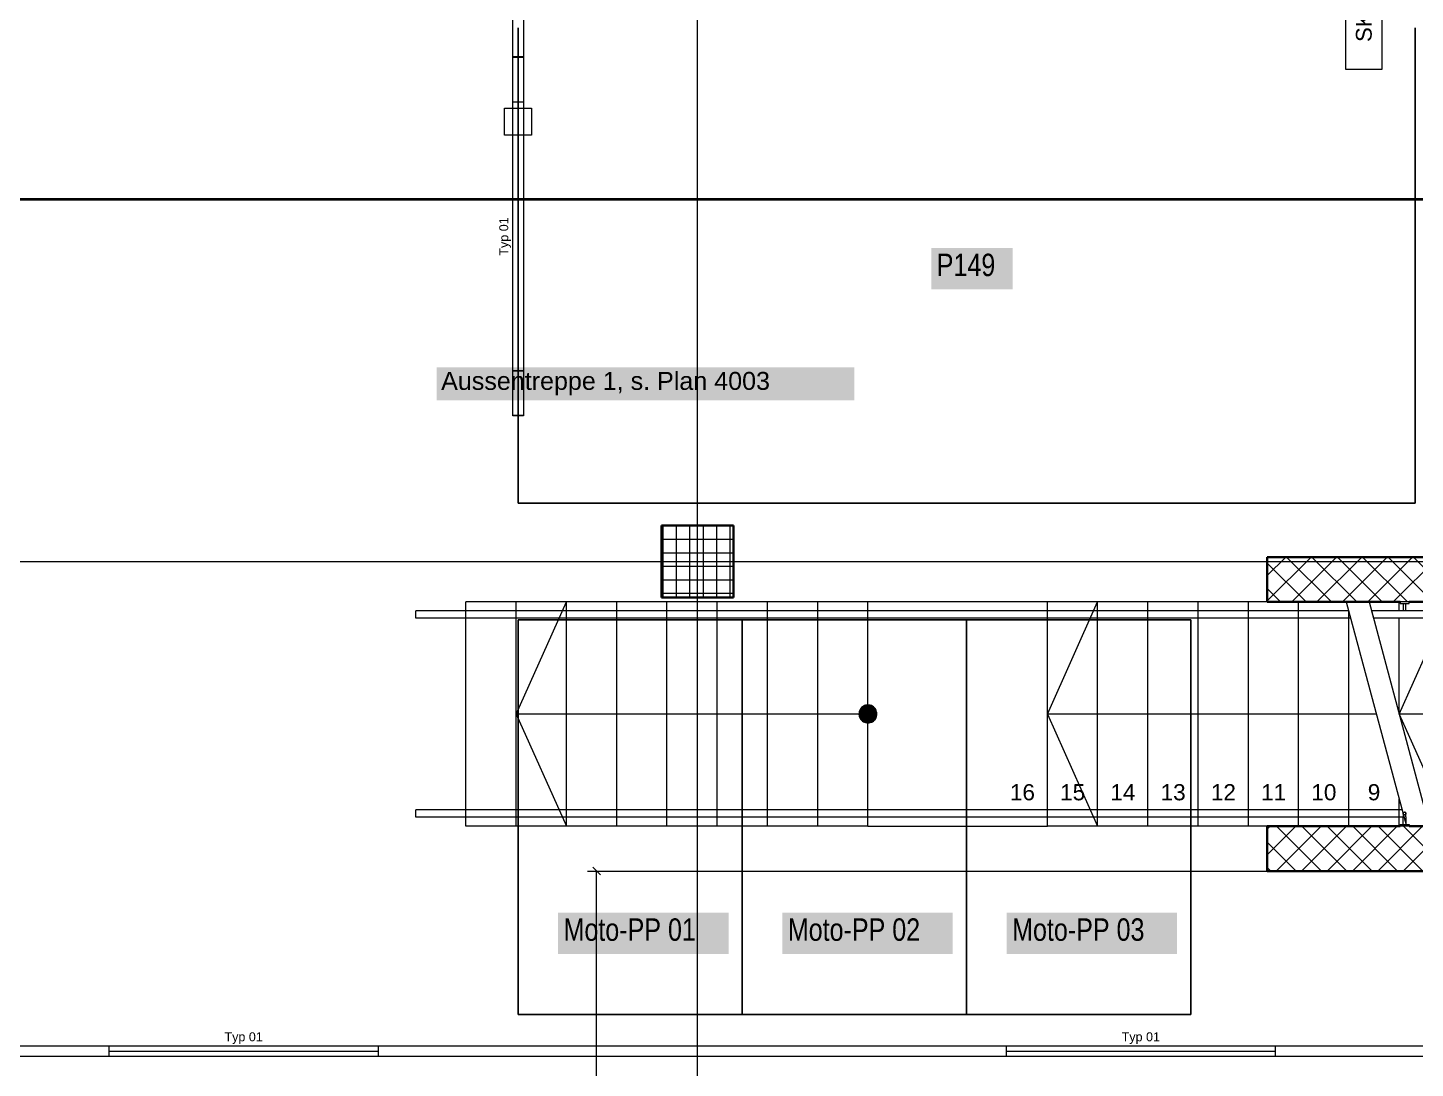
# Model space of a CAD drawing. Extents: x -1132 to 613, y -179 to 712.
# Drawn here: x -886.9 to -732.3, y 103.7 to 219.7 of the extents above; entities that cross this region are included whole.
import ezdxf
from ezdxf.lldxf.tags import DXFTag

# ---------------------------------------------------------------- set-up
doc = ezdxf.new("R2010")
doc.units = 0
doc.layers.get('0').update_dxf_attribs({"lineweight": 13})
for name, color, linetype, lineweight, true_color in [('A-____-MATC-OTLN', 7, 'Strichpunkt - Mittel', 40, 0x0080ff), ('EL01_VVV_Mass', 7, 'Continuous', 13, 0xb2b200), ('EL01_WAN_Leuchten', 7, 'Continuous', 13, 0x0080ff), ('EL01_WAN_Leuchtentyp', 7, 'Continuous', 13, 0x0099ff), ('EL01_WAN_Licht', 7, 'Continuous', 13, 0x0080ff), ('EL01_WAN_Schlaufkasten', 1, 'Continuous', 13, 0xff0000)]:
    doc.layers.add(name, color=color, linetype=linetype, lineweight=lineweight, true_color=true_color)
for name, color, linetype, lineweight in [('A-____-NOTE-TEXT', 7, 'Continuous', 9), ('A-FLOR-HRAL-MBND', 7, '_Verdeckte Linien_', 9), ('A-FLOR-HRAL-OTLN', 7, 'Continuous', 9), ('A-WALL-____-MCUT', 7, 'Continuous', 35), ('A-WALL-____-PATT', 7, 'Continuous', 35), ('C-PRKG-____-IDEN', 7, 'Continuous', 5), ('C-PRKG-____-OTLN', 7, 'Continuous', 9), ('S-COLS-____-MCUT', 7, 'Continuous', 35), ('S-COLS-____-OTLN', 7, 'Continuous', 9), ('S-GRID-____-OTLN', 7, 'Continuous', 5), ('S-STRS-____-MBND', 7, '_Strichpunkt - Fein', 9), ('S-STRS-____-OTLN', 7, 'Continuous', 9)]:
    doc.layers.add(name, color=color, linetype=linetype, lineweight=lineweight)
doc.styles.get("Standard").update_dxf_attribs({"font": 'arial.ttf'})
tags = doc.linetypes.add('_Rasterlinie_', pattern=[0.375, 0.2, -0.05, 0.075, -0.05]).pattern_tags.tags
tags[10:11] = [DXFTag(74, 4), DXFTag(75, 0), DXFTag(340, '0'), DXFTag(46, 1.0), DXFTag(50, 0.0), DXFTag(44, 0.0), DXFTag(45, 0.0)]
tags[8:9] = [DXFTag(74, 4), DXFTag(75, 0), DXFTag(340, '0'), DXFTag(46, 1.0), DXFTag(50, 0.0), DXFTag(44, 0.0), DXFTag(45, 0.0)]
tags[6:7] = [DXFTag(74, 4), DXFTag(75, 0), DXFTag(340, '0'), DXFTag(46, 1.0), DXFTag(50, 0.0), DXFTag(44, 0.0), DXFTag(45, 0.0)]
tags[4:5] = [DXFTag(74, 4), DXFTag(75, 0), DXFTag(340, '0'), DXFTag(46, 1.0), DXFTag(50, 0.0), DXFTag(44, 0.0), DXFTag(45, 0.0)]
tags = doc.linetypes.add('_Strichpunkt - Fein', pattern=[0.2, 0.1, -0.05, 0, -0.05]).pattern_tags.tags
tags[10:11] = [DXFTag(74, 4), DXFTag(75, 0), DXFTag(340, '0'), DXFTag(46, 1.0), DXFTag(50, 0.0), DXFTag(44, 0.0), DXFTag(45, 0.0)]
tags[8:9] = [DXFTag(74, 4), DXFTag(75, 0), DXFTag(340, '0'), DXFTag(46, 1.0), DXFTag(50, 0.0), DXFTag(44, 0.0), DXFTag(45, 0.0)]
tags[6:7] = [DXFTag(74, 4), DXFTag(75, 0), DXFTag(340, '0'), DXFTag(46, 1.0), DXFTag(50, 0.0), DXFTag(44, 0.0), DXFTag(45, 0.0)]
tags[4:5] = [DXFTag(74, 4), DXFTag(75, 0), DXFTag(340, '0'), DXFTag(46, 1.0), DXFTag(50, 0.0), DXFTag(44, 0.0), DXFTag(45, 0.0)]
tags = doc.linetypes.add('_Verdeckte Linien_', pattern=[0.15, 0.1, -0.05]).pattern_tags.tags
tags[6:7] = [DXFTag(74, 4), DXFTag(75, 0), DXFTag(340, '0'), DXFTag(46, 1.0), DXFTag(50, 0.0), DXFTag(44, 0.0), DXFTag(45, 0.0)]
tags[4:5] = [DXFTag(74, 4), DXFTag(75, 0), DXFTag(340, '0'), DXFTag(46, 1.0), DXFTag(50, 0.0), DXFTag(44, 0.0), DXFTag(45, 0.0)]
tags = doc.linetypes.add('Strichpunkt - Mittel', pattern=[0.35, 0.15, -0.1, 0, -0.1]).pattern_tags.tags
tags[10:11] = [DXFTag(74, 4), DXFTag(75, 0), DXFTag(340, '0'), DXFTag(46, 1.0), DXFTag(50, 0.0), DXFTag(44, 0.0), DXFTag(45, 0.0)]
tags[8:9] = [DXFTag(74, 4), DXFTag(75, 0), DXFTag(340, '0'), DXFTag(46, 1.0), DXFTag(50, 0.0), DXFTag(44, 0.0), DXFTag(45, 0.0)]
tags[6:7] = [DXFTag(74, 4), DXFTag(75, 0), DXFTag(340, '0'), DXFTag(46, 1.0), DXFTag(50, 0.0), DXFTag(44, 0.0), DXFTag(45, 0.0)]
tags[4:5] = [DXFTag(74, 4), DXFTag(75, 0), DXFTag(340, '0'), DXFTag(46, 1.0), DXFTag(50, 0.0), DXFTag(44, 0.0), DXFTag(45, 0.0)]

# ---------------------------------------------------------------- blocks, each defined once
blk = doc.blocks.new('Referenz-A0UJ2V7QXE', base_point=(-1140.16, -173.77))
at = {"layer": 'A-____-MATC-OTLN', "color": 0, "linetype": 'Strichpunkt - Mittel', "ltscale": 0.4}
blk.add_line((-1115.11, 200.56), (174.71, 200.56), dxfattribs=at)
at = {"layer": 'A-____-NOTE-TEXT', "color": 7, "linetype": 'Continuous', "lineweight": 5, "ltscale": 0.13, "true_color": 0xffffff}
for points in [[(-841.36, 178.12), (-794.82, 178.12), (-841.36, 181.79)], [(-794.82, 178.12), (-841.36, 181.79), (-794.82, 181.79)]]:
    blk.add_solid(points, dxfattribs=at)
at = {"layer": 'A-FLOR-HRAL-MBND', "color": 0, "linetype": '_Verdeckte Linien_', "ltscale": 0.13}
for p, q in [((-843.69, 153.86), (-843.69, 154.66)), ((-832.49, 154.66), (-843.69, 154.66)), ((-787.69, 154.66), (-832.49, 154.66)), ((-773.29, 154.66), (-787.69, 154.66)), ((-739.71, 154.66), (-773.29, 154.66)), ((-832.49, 153.86), (-843.69, 153.86)), ((-787.69, 153.86), (-832.49, 153.86)), ((-773.29, 153.86), (-787.69, 153.86)), ((-739.49, 153.86), (-773.29, 153.86)), ((-843.69, 131.66), (-843.69, 132.46)), ((-832.49, 132.46), (-843.69, 132.46)), ((-832.49, 131.66), (-843.69, 131.66)), ((-787.69, 132.46), (-832.49, 132.46)), ((-787.69, 131.66), (-832.49, 131.66)), ((-773.29, 132.46), (-787.69, 132.46)), ((-773.29, 131.66), (-787.69, 131.66)), ((-733.76, 132.46), (-773.29, 132.46)), ((-733.55, 131.66), (-773.29, 131.66))]:
    blk.add_line(p, q, dxfattribs=at)
at = {"layer": 'A-FLOR-HRAL-OTLN', "color": 0, "linetype": 'Continuous', "ltscale": 0.13}
for p, q in [((-737.17, 154.66), (-736.95, 153.86)), ((-689.4, 154.66), (-737.17, 154.66)), ((-733.98, 155.66), (-733.98, 155.46)), ((-733.48, 155.66), (-733.98, 155.66)), ((-733.98, 155.46), (-733.48, 155.46)), ((-733.63, 155.46), (-733.63, 154.66)), ((-732.98, 155.66), (-733.48, 155.66)), ((-733.48, 155.46), (-732.98, 155.46)), ((-733.33, 154.66), (-733.33, 155.46)), ((-732.98, 155.46), (-732.98, 155.66)), ((-689.4, 153.86), (-736.95, 153.86)), ((-733.63, 132.1), (-733.62, 132.12)), ((-733.63, 132.1), (-733.63, 132.09)), ((-733.63, 132.08), (-733.63, 132.1)), ((-733.63, 132.09), (-733.63, 132.08)), ((-733.63, 132.08), (-733.63, 132.08)), ((-733.63, 132.08), (-733.63, 132.07)), ((-733.63, 132.06), (-733.63, 132.08)), ((-733.63, 132.07), (-733.63, 132.07)), ((-733.63, 132.07), (-733.63, 132.06)), ((-733.63, 132.06), (-733.63, 132.06)), ((-733.63, 132.06), (-733.63, 132.06)), ((-733.63, 132.06), (-733.63, 132.06)), ((-733.63, 132.06), (-733.63, 132.06)), ((-733.63, 132.06), (-733.63, 132.06)), ((-733.63, 132.06), (-733.63, 132.05)), ((-733.63, 132.04), (-733.63, 132.06)), ((-733.63, 132.05), (-733.63, 132.05)), ((-733.63, 132.05), (-733.63, 132.04)), ((-733.63, 132.04), (-733.63, 132.04)), ((-733.63, 132.04), (-733.63, 132.03)), ((-733.63, 132.02), (-733.63, 132.04)), ((-733.63, 132.03), (-733.63, 132.03)), ((-733.63, 132.03), (-733.63, 132.02)), ((-733.63, 132.02), (-733.63, 132.01)), ((-733.62, 132.01), (-733.63, 132.02)), ((-733.63, 132.01), (-733.63, 132.01)), ((-733.63, 132.01), (-733.63, 132)), ((-733.63, 132), (-733.63, 131.99)), ((-733.63, 131.99), (-733.63, 131.98)), ((-733.63, 131.98), (-733.63, 131.97)), ((-733.63, 131.97), (-733.63, 131.96)), ((-733.63, 131.96), (-733.63, 131.95)), ((-733.63, 131.95), (-733.63, 131.94)), ((-733.63, 131.94), (-733.63, 131.93)), ((-733.63, 131.93), (-733.63, 131.91)), ((-733.63, 131.91), (-733.63, 131.9)), ((-733.63, 131.9), (-733.63, 131.89)), ((-733.63, 131.89), (-733.63, 131.88)), ((-733.63, 131.88), (-733.63, 131.86)), ((-733.63, 131.86), (-733.63, 131.85)), ((-733.63, 131.85), (-733.63, 131.83)), ((-733.63, 131.83), (-733.63, 131.82)), ((-733.63, 131.82), (-733.63, 131.81)), ((-733.63, 131.81), (-733.63, 131.79)), ((-733.63, 131.79), (-733.63, 131.78)), ((-733.63, 131.78), (-733.63, 131.76)), ((-733.63, 131.76), (-733.63, 131.75)), ((-733.63, 131.75), (-733.63, 131.73)), ((-733.63, 131.73), (-733.63, 131.72)), ((-733.63, 131.72), (-733.63, 131.7)), ((-733.63, 131.7), (-733.63, 131.69)), ((-733.63, 131.69), (-733.63, 131.68)), ((-733.63, 130.86), (-733.63, 131.68)), ((-733.62, 132.12), (-733.61, 132.14)), ((-733.61, 132.13), (-733.62, 132.13)), ((-733.62, 132.13), (-733.62, 132.12)), ((-733.62, 132.12), (-733.62, 132.11)), ((-733.62, 132.11), (-733.62, 132.11)), ((-733.61, 131.99), (-733.62, 132.01)), ((-733.61, 132.14), (-733.6, 132.16)), ((-733.6, 132.15), (-733.61, 132.15)), ((-733.61, 132.15), (-733.61, 132.14)), ((-733.61, 132.14), (-733.61, 132.14)), ((-733.61, 132.14), (-733.61, 132.13)), ((-733.6, 131.97), (-733.61, 131.99)), ((-733.59, 132.17), (-733.6, 132.16)), ((-733.6, 132.16), (-733.59, 132.17)), ((-733.6, 132.16), (-733.6, 132.16)), ((-733.6, 132.16), (-733.6, 132.15)), ((-733.59, 131.96), (-733.6, 131.97)), ((-733.59, 132.17), (-733.57, 132.18)), ((-733.57, 131.94), (-733.59, 131.96)), ((-733.57, 132.18), (-733.56, 132.19)), ((-733.56, 131.93), (-733.57, 131.94)), ((-733.56, 132.19), (-733.54, 132.2)), ((-733.54, 131.93), (-733.56, 131.93)), ((-733.54, 132.2), (-733.52, 132.21)), ((-733.52, 131.92), (-733.54, 131.93)), ((-733.52, 132.21), (-733.5, 132.21)), ((-733.5, 131.92), (-733.52, 131.92)), ((-733.5, 132.21), (-733.48, 132.21)), ((-733.48, 131.91), (-733.5, 131.92)), ((-733.48, 132.21), (-733.46, 132.21)), ((-733.46, 131.92), (-733.48, 131.91)), ((-733.46, 132.21), (-733.47, 132.21)), ((-733.47, 132.21), (-733.47, 132.21)), ((-733.45, 132.21), (-733.46, 132.21)), ((-733.46, 132.21), (-733.46, 132.21)), ((-733.46, 132.21), (-733.44, 132.21)), ((-733.44, 131.92), (-733.46, 131.92)), ((-733.44, 132.21), (-733.45, 132.21)), ((-733.43, 132.21), (-733.44, 132.21)), ((-733.44, 132.21), (-733.44, 132.21)), ((-733.44, 132.21), (-733.42, 132.2)), ((-733.42, 131.93), (-733.44, 131.92)), ((-733.43, 132.2), (-733.43, 132.21)), ((-733.42, 132.2), (-733.43, 132.2)), ((-733.41, 132.2), (-733.42, 132.2)), ((-733.42, 132.2), (-733.42, 132.2)), ((-733.42, 132.2), (-733.41, 132.19)), ((-733.41, 131.93), (-733.42, 131.93)), ((-733.41, 132.19), (-733.39, 132.18)), ((-733.39, 131.94), (-733.41, 131.93)), ((-733.39, 132.19), (-733.4, 132.19)), ((-733.39, 132.18), (-733.39, 132.19)), ((-733.38, 132.18), (-733.39, 132.18)), ((-733.39, 132.18), (-733.37, 132.17)), ((-733.37, 131.96), (-733.39, 131.94)), ((-733.38, 132.17), (-733.38, 132.18)), ((-733.38, 132.18), (-733.38, 132.18)), ((-733.37, 132.17), (-733.38, 132.17)), ((-733.37, 132.16), (-733.37, 132.17)), ((-733.37, 132.17), (-733.36, 132.16)), ((-733.36, 132.16), (-733.37, 132.16)), ((-733.36, 131.97), (-733.37, 131.96)), ((-733.36, 132.15), (-733.36, 132.16)), ((-733.36, 132.16), (-733.35, 132.14)), ((-733.35, 132.14), (-733.36, 132.15)), ((-733.36, 132.15), (-733.36, 132.15)), ((-733.35, 131.99), (-733.36, 131.97)), ((-733.35, 132.14), (-733.34, 132.12)), ((-733.34, 132.01), (-733.35, 131.99)), ((-733.34, 132.12), (-733.34, 132.1)), ((-733.34, 132.1), (-733.33, 132.08)), ((-733.33, 132.04), (-733.34, 132.02)), ((-733.34, 132.02), (-733.34, 132.01)), ((-733.33, 132.09), (-733.33, 132.1)), ((-733.33, 132.08), (-733.33, 132.09)), ((-733.33, 132.09), (-733.33, 132.09)), ((-733.33, 132.07), (-733.33, 132.08)), ((-733.33, 132.08), (-733.33, 132.08)), ((-733.33, 132.08), (-733.33, 132.06)), ((-733.33, 132.06), (-733.33, 132.07)), ((-733.33, 132.05), (-733.33, 132.06)), ((-733.33, 132.06), (-733.33, 132.06)), ((-733.33, 132.06), (-733.33, 132.06)), ((-733.33, 132.06), (-733.33, 132.06)), ((-733.33, 132.06), (-733.33, 132.06)), ((-733.33, 132.06), (-733.33, 132.06)), ((-733.33, 132.06), (-733.33, 132.04)), ((-733.33, 132.04), (-733.33, 132.05)), ((-733.33, 132.05), (-733.33, 132.05)), ((-733.33, 132.03), (-733.33, 132.04)), ((-733.33, 132.04), (-733.33, 132.04)), ((-733.33, 132.02), (-733.33, 132.03)), ((-733.33, 132.03), (-733.33, 132.03)), ((-733.33, 132.01), (-733.33, 132.02)), ((-733.33, 132), (-733.33, 132.01)), ((-733.33, 131.99), (-733.33, 132)), ((-733.33, 131.98), (-733.33, 131.99)), ((-733.33, 131.99), (-733.33, 131.99)), ((-733.33, 131.97), (-733.33, 131.98)), ((-733.33, 131.96), (-733.33, 131.97)), ((-733.33, 131.95), (-733.33, 131.96)), ((-733.33, 131.93), (-733.33, 131.95)), ((-733.33, 131.92), (-733.33, 131.93)), ((-733.33, 131.91), (-733.33, 131.92)), ((-733.33, 131.9), (-733.33, 131.91)), ((-733.33, 131.89), (-733.33, 131.9)), ((-733.33, 131.87), (-733.33, 131.89)), ((-733.33, 131.86), (-733.33, 131.87)), ((-733.33, 131.85), (-733.33, 131.86)), ((-733.33, 131.83), (-733.33, 131.85)), ((-733.33, 131.82), (-733.33, 131.83)), ((-733.33, 131.8), (-733.33, 131.82)), ((-733.33, 131.79), (-733.33, 131.8)), ((-733.33, 131.77), (-733.33, 131.79)), ((-733.33, 131.76), (-733.33, 131.77)), ((-733.33, 131.74), (-733.33, 131.76)), ((-733.33, 131.73), (-733.33, 131.74)), ((-733.33, 131.71), (-733.33, 131.73)), ((-733.33, 131.7), (-733.33, 131.71)), ((-733.33, 131.68), (-733.33, 131.7)), ((-733.33, 131.68), (-733.33, 130.86)), ((-733.98, 130.66), (-733.98, 130.86)), ((-733.98, 130.86), (-733.48, 130.86)), ((-733.48, 130.66), (-733.98, 130.66)), ((-733.48, 130.86), (-732.98, 130.86)), ((-732.98, 130.66), (-733.48, 130.66)), ((-732.98, 130.86), (-732.98, 130.66))]:
    blk.add_line(p, q, dxfattribs=at)
at = {"layer": 'A-WALL-____-MCUT', "color": 0, "linetype": 'Continuous', "ltscale": 0.35}
for p, q in [((-632.29, 160.66), (-748.78, 160.66)), ((-748.78, 160.66), (-748.78, 155.66)), ((-748.78, 155.66), (-733.98, 155.66)), ((-732.98, 155.66), (-711.94, 155.66)), ((-733.98, 130.66), (-748.79, 130.66)), ((-748.79, 130.66), (-748.79, 125.66)), ((-711.94, 130.66), (-732.98, 130.66)), ((-748.79, 125.66), (-632.29, 125.66))]:
    blk.add_line(p, q, dxfattribs=at)
at = {"layer": 'A-WALL-____-PATT', "color": 0, "linetype": 'Continuous', "lineweight": 9, "ltscale": 0.13}
for p, q in [((-748.78, 158.6), (-746.72, 160.66)), ((-748.78, 155.77), (-743.89, 160.66)), ((-744.46, 155.66), (-748.78, 159.99)), ((-741.63, 155.66), (-746.63, 160.66)), ((-746.06, 155.66), (-741.06, 160.66)), ((-738.8, 155.66), (-743.8, 160.66)), ((-743.24, 155.66), (-738.24, 160.66)), ((-735.97, 155.66), (-740.97, 160.66)), ((-740.41, 155.66), (-735.41, 160.66)), ((-733.15, 155.66), (-738.15, 160.66)), ((-737.58, 155.66), (-732.58, 160.66)), ((-730.32, 155.66), (-735.32, 160.66)), ((-734.75, 155.66), (-729.75, 160.66)), ((-727.49, 155.66), (-732.49, 160.66)), ((-747.29, 155.66), (-748.78, 157.16)), ((-748.79, 130.31), (-748.44, 130.66)), ((-748.79, 127.48), (-745.61, 130.66)), ((-747.78, 125.66), (-742.78, 130.66)), ((-742.74, 125.66), (-747.74, 130.66)), ((-744.95, 125.66), (-739.95, 130.66)), ((-739.92, 125.66), (-744.92, 130.66)), ((-742.12, 125.66), (-737.12, 130.66)), ((-737.09, 125.66), (-742.09, 130.66)), ((-739.29, 125.66), (-734.29, 130.66)), ((-734.26, 125.66), (-739.26, 130.66)), ((-736.47, 125.66), (-731.47, 130.66)), ((-731.43, 125.66), (-736.43, 130.66)), ((-733.64, 125.66), (-728.64, 130.66)), ((-728.6, 125.66), (-733.6, 130.66)), ((-745.57, 125.66), (-748.79, 128.88)), ((-748.4, 125.66), (-748.79, 126.05))]:
    blk.add_line(p, q, dxfattribs=at)
at = {"layer": 'C-PRKG-____-IDEN', "color": 7, "linetype": 'Continuous', "ltscale": 0.13, "true_color": 0xffffff}
for points in [[(-786.24, 190.5), (-777.17, 190.5), (-786.24, 195.09)], [(-777.17, 190.5), (-786.24, 195.09), (-777.17, 195.09)], [(-827.84, 116.4), (-808.83, 116.4), (-827.84, 121)], [(-808.83, 116.4), (-827.84, 121), (-808.83, 121)], [(-802.84, 116.41), (-783.83, 116.41), (-802.84, 121)], [(-783.83, 116.41), (-802.84, 121), (-783.83, 121)], [(-777.84, 116.41), (-758.83, 116.41), (-777.84, 121)], [(-758.83, 116.41), (-777.84, 121), (-758.83, 121)]]:
    blk.add_solid(points, dxfattribs=at)
at = {"layer": 'C-PRKG-____-OTLN', "color": 0, "linetype": 'Continuous', "ltscale": 0.13}
for p, q in [((-832.29, 219.65), (-832.29, 166.66)), ((-832.29, 219.65), (-832.29, 166.66)), ((-832.29, 166.66), (-832.29, 219.65)), ((-732.29, 219.65), (-732.29, 166.66)), ((-732.29, 166.66), (-732.29, 219.65)), ((-732.29, 219.65), (-732.29, 166.66)), ((-832.29, 166.66), (-732.29, 166.66)), ((-832.29, 166.66), (-732.29, 166.66)), ((-732.29, 166.66), (-832.29, 166.66)), ((-832.29, 166.66), (-832.29, 166.66)), ((-732.29, 166.66), (-732.29, 166.66)), ((-832.29, 153.66), (-832.29, 109.67)), ((-807.29, 153.66), (-832.29, 153.66)), ((-807.29, 153.66), (-832.29, 153.66)), ((-832.29, 153.66), (-832.29, 109.67)), ((-832.29, 109.67), (-832.29, 153.66)), ((-832.29, 153.66), (-807.29, 153.66)), ((-832.29, 153.66), (-832.29, 153.66)), ((-807.29, 153.66), (-807.29, 109.67)), ((-782.29, 153.66), (-807.29, 153.66)), ((-782.29, 153.66), (-807.29, 153.66)), ((-807.29, 153.66), (-807.29, 109.67)), ((-807.29, 109.67), (-807.29, 153.66)), ((-807.29, 153.66), (-782.29, 153.66)), ((-807.29, 153.66), (-807.29, 153.66)), ((-807.29, 153.66), (-807.29, 109.67)), ((-807.29, 109.67), (-807.29, 153.66)), ((-807.29, 153.66), (-807.29, 109.67)), ((-807.29, 153.66), (-807.29, 153.66)), ((-782.29, 153.66), (-782.29, 109.67)), ((-757.29, 153.66), (-782.29, 153.66)), ((-757.29, 153.66), (-782.29, 153.66)), ((-782.29, 153.66), (-782.29, 109.67)), ((-782.29, 109.67), (-782.29, 153.66)), ((-782.29, 153.66), (-757.29, 153.66)), ((-782.29, 153.66), (-782.29, 153.66)), ((-782.29, 153.66), (-782.29, 109.67)), ((-782.29, 109.67), (-782.29, 153.66)), ((-782.29, 153.66), (-782.29, 109.67)), ((-782.29, 153.66), (-782.29, 153.66)), ((-757.29, 153.66), (-757.29, 109.67)), ((-757.29, 109.67), (-757.29, 153.66)), ((-757.29, 153.66), (-757.29, 109.67)), ((-757.29, 153.66), (-757.29, 153.66)), ((-807.29, 109.67), (-832.29, 109.67)), ((-832.29, 109.67), (-807.29, 109.67)), ((-807.29, 109.67), (-832.29, 109.67)), ((-832.29, 109.67), (-832.29, 109.67)), ((-782.29, 109.67), (-807.29, 109.67)), ((-807.29, 109.67), (-782.29, 109.67)), ((-782.29, 109.67), (-807.29, 109.67)), ((-807.29, 109.67), (-807.29, 109.67)), ((-807.29, 109.67), (-807.29, 109.67)), ((-757.29, 109.67), (-782.29, 109.67)), ((-782.29, 109.67), (-757.29, 109.67)), ((-757.29, 109.67), (-782.29, 109.67)), ((-782.29, 109.67), (-782.29, 109.67)), ((-782.29, 109.67), (-782.29, 109.67)), ((-757.29, 109.67), (-757.29, 109.67))]:
    blk.add_line(p, q, dxfattribs=at)
at = {"layer": 'S-COLS-____-MCUT', "color": 0, "linetype": 'Continuous', "ltscale": 0.35}
for p, q in [((-808.29, 164.16), (-816.29, 164.16)), ((-816.29, 164.16), (-816.29, 156.16)), ((-808.29, 156.16), (-808.29, 164.16)), ((-816.29, 156.16), (-808.29, 156.16))]:
    blk.add_line(p, q, dxfattribs=at)
at = {"layer": 'S-COLS-____-OTLN', "color": 0, "linetype": 'Continuous', "ltscale": 0.13}
for p, q in [((-816.29, 164.13), (-808.29, 164.13)), ((-816.13, 156.16), (-816.13, 164.16)), ((-814.63, 156.16), (-814.63, 164.16)), ((-813.13, 156.16), (-813.13, 164.16)), ((-811.63, 156.16), (-811.63, 164.16)), ((-810.13, 156.16), (-810.13, 164.16)), ((-808.63, 156.16), (-808.63, 164.16)), ((-816.29, 162.63), (-808.29, 162.63)), ((-816.29, 161.13), (-808.29, 161.13)), ((-816.29, 159.63), (-808.29, 159.63)), ((-816.29, 158.13), (-808.29, 158.13)), ((-816.29, 156.63), (-808.29, 156.63))]:
    blk.add_line(p, q, dxfattribs=at)
at = {"layer": 'S-GRID-____-OTLN', "color": 0, "linetype": '_Rasterlinie_', "ltscale": 0.13}
for p, q in [((-812.29, 96.36), (-812.29, 357.16)), ((-1093.73, 160.16), (174.71, 160.16))]:
    blk.add_line(p, q, dxfattribs=at)
at = {"layer": 'S-STRS-____-MBND', "color": 0, "linetype": '_Strichpunkt - Fein', "ltscale": 0.13}
for p, q in [((-838.09, 130.66), (-838.09, 155.66)), ((-793.29, 155.66), (-838.09, 155.66)), ((-832.49, 130.66), (-832.49, 155.66)), ((-832.49, 130.66), (-832.49, 155.66)), ((-826.89, 130.66), (-826.89, 155.66)), ((-826.89, 130.66), (-826.89, 155.66)), ((-821.29, 130.66), (-821.29, 155.66)), ((-821.29, 130.66), (-821.29, 155.66)), ((-815.69, 130.66), (-815.69, 155.66)), ((-815.69, 130.66), (-815.69, 155.66)), ((-810.09, 130.66), (-810.09, 155.66)), ((-810.09, 130.66), (-810.09, 155.66)), ((-804.49, 130.66), (-804.49, 155.66)), ((-804.49, 130.66), (-804.49, 155.66)), ((-798.89, 130.66), (-798.89, 155.66)), ((-798.89, 130.66), (-798.89, 155.66)), ((-773.29, 155.66), (-793.29, 155.66)), ((-793.29, 130.66), (-793.29, 155.66)), ((-793.29, 130.66), (-793.29, 155.66)), ((-773.29, 130.66), (-773.29, 155.66)), ((-739.98, 155.66), (-773.29, 155.66)), ((-773.29, 130.66), (-773.29, 155.66)), ((-767.69, 130.66), (-767.69, 155.66)), ((-767.69, 130.66), (-767.69, 155.66)), ((-762.09, 130.66), (-762.09, 155.66)), ((-762.09, 130.66), (-762.09, 155.66)), ((-756.49, 130.66), (-756.49, 155.66)), ((-756.49, 130.66), (-756.49, 155.66)), ((-750.89, 130.66), (-750.89, 155.66)), ((-750.89, 130.66), (-750.89, 155.66)), ((-745.29, 130.66), (-745.29, 155.66)), ((-745.29, 130.66), (-745.29, 155.66)), ((-739.98, 155.66), (-733.28, 130.66)), ((-739.69, 130.66), (-739.69, 154.58)), ((-739.69, 130.66), (-739.69, 154.58)), ((-734.09, 130.66), (-734.09, 133.68)), ((-734.09, 130.66), (-734.09, 133.68)), ((-793.29, 130.66), (-838.09, 130.66)), ((-793.29, 130.66), (-773.29, 130.66)), ((-735.52, 130.66), (-773.29, 130.66))]:
    blk.add_line(p, q, dxfattribs=at)
at = {"layer": 'S-STRS-____-MBND', "color": 0, "linetype": '_Verdeckte Linien_', "ltscale": 0.13}
for p, q in [((-832.49, 143.16), (-826.89, 155.66)), ((-773.29, 143.16), (-767.69, 155.66)), ((-793.94, 143.92), (-794.25, 143.45)), ((-793.99, 143.87), (-794.08, 143.77)), ((-793.9, 143.96), (-793.99, 143.87)), ((-793.43, 144.15), (-793.94, 143.92)), ((-793.79, 144.03), (-793.9, 143.96)), ((-793.67, 144.09), (-793.79, 144.03)), ((-793.55, 144.13), (-793.67, 144.09)), ((-793.42, 144.16), (-793.55, 144.13)), ((-792.87, 144.07), (-793.43, 144.15)), ((-793.29, 144.16), (-793.42, 144.16)), ((-793.16, 144.16), (-793.29, 144.16)), ((-793.03, 144.13), (-793.16, 144.16)), ((-792.9, 144.09), (-793.03, 144.13)), ((-792.79, 144.03), (-792.9, 144.09)), ((-792.45, 143.7), (-792.87, 144.07)), ((-792.68, 143.96), (-792.79, 144.03)), ((-792.58, 143.87), (-792.68, 143.96)), ((-792.49, 143.77), (-792.58, 143.87)), ((-793.29, 143.16), (-832.49, 143.16)), ((-832.49, 143.16), (-826.89, 130.66)), ((-794.28, 143.29), (-794.29, 143.16)), ((-794.29, 143.16), (-794.28, 143.03)), ((-794.25, 143.42), (-794.28, 143.29)), ((-794.28, 143.03), (-794.25, 142.9)), ((-794.21, 143.55), (-794.25, 143.42)), ((-794.25, 143.45), (-794.25, 142.88)), ((-794.25, 142.9), (-794.21, 142.78)), ((-794.25, 142.88), (-793.94, 142.41)), ((-794.15, 143.66), (-794.21, 143.55)), ((-794.21, 142.78), (-794.15, 142.66)), ((-794.08, 143.77), (-794.15, 143.66)), ((-794.15, 142.66), (-794.08, 142.55)), ((-794.08, 142.55), (-793.99, 142.46)), ((-793.99, 142.46), (-793.9, 142.37)), ((-793.94, 142.41), (-793.43, 142.17)), ((-793.9, 142.37), (-793.79, 142.3)), ((-793.79, 142.3), (-793.67, 142.24)), ((-792.9, 142.24), (-792.79, 142.3)), ((-792.87, 142.25), (-792.45, 142.62)), ((-792.79, 142.3), (-792.68, 142.37)), ((-792.68, 142.37), (-792.58, 142.46)), ((-792.58, 142.46), (-792.49, 142.55)), ((-792.42, 143.66), (-792.49, 143.77)), ((-792.49, 142.55), (-792.42, 142.66)), ((-792.29, 143.16), (-792.45, 143.7)), ((-792.45, 142.62), (-792.29, 143.16)), ((-792.36, 143.55), (-792.42, 143.66)), ((-792.42, 142.66), (-792.36, 142.78)), ((-792.32, 143.42), (-792.36, 143.55)), ((-792.36, 142.78), (-792.32, 142.9)), ((-792.3, 143.29), (-792.32, 143.42)), ((-792.32, 142.9), (-792.3, 143.03)), ((-792.29, 143.16), (-792.3, 143.29)), ((-792.3, 143.03), (-792.29, 143.16)), ((-736.63, 143.16), (-773.29, 143.16)), ((-773.29, 143.16), (-767.69, 130.66)), ((-793.67, 142.24), (-793.55, 142.2)), ((-793.55, 142.2), (-793.42, 142.17)), ((-793.43, 142.17), (-792.87, 142.25)), ((-793.42, 142.17), (-793.29, 142.16)), ((-793.29, 142.16), (-793.16, 142.17)), ((-793.16, 142.17), (-793.03, 142.2)), ((-793.03, 142.2), (-792.9, 142.24))]:
    blk.add_line(p, q, dxfattribs=at)
at = {"layer": 'S-STRS-____-MBND', "color": 0, "linetype": 'Continuous', "ltscale": 0.13}
blk.add_line((-737.44, 155.66), (-730.74, 130.66), dxfattribs=at)
at = {"layer": 'S-STRS-____-MBND', "color": 0, "linetype": '_Verdeckte Linien_', "ltscale": 0.13}
for points in [[(-793.94, 143.45), (-794.25, 143.45), (-793.94, 143.92)], [(-793.99, 143.75), (-794.1, 143.75), (-793.99, 143.87)], [(-793.87, 143.87), (-793.99, 143.87), (-793.87, 143.97)], [(-793.88, 142.46), (-793.99, 142.46), (-793.99, 143.87)], [(-793.87, 142.35), (-793.87, 143.87), (-793.99, 143.87)], [(-793.43, 143.92), (-793.94, 143.92), (-793.43, 144.15)], [(-793.5, 142.41), (-793.94, 142.41), (-793.94, 143.92)], [(-793.43, 142.17), (-793.43, 143.92), (-793.94, 143.92)], [(-793.74, 143.97), (-793.87, 143.97), (-793.74, 144.05)], [(-793.75, 142.35), (-793.87, 142.35), (-793.87, 143.97)], [(-793.74, 142.27), (-793.74, 143.97), (-793.87, 143.97)], [(-793.6, 144.05), (-793.74, 144.05), (-793.6, 144.11)], [(-793.6, 142.27), (-793.74, 142.27), (-793.74, 144.05)], [(-793.6, 142.21), (-793.6, 144.05), (-793.74, 144.05)], [(-793.44, 144.11), (-793.6, 144.11), (-793.44, 144.15)], [(-793.45, 142.21), (-793.6, 142.21), (-793.6, 144.11)], [(-793.44, 142.18), (-793.44, 144.11), (-793.6, 144.11)], [(-793.29, 144.15), (-793.44, 144.15), (-793.29, 144.16)], [(-793.29, 142.18), (-793.44, 142.18), (-793.44, 144.15)], [(-793.29, 142.16), (-793.29, 144.15), (-793.44, 144.15)], [(-792.87, 142.25), (-793.43, 142.25), (-793.43, 144.15)], [(-792.87, 144.07), (-793.41, 144.07), (-793.43, 144.15)], [(-792.87, 142.25), (-792.87, 144.07), (-793.41, 144.07)], [(-793.13, 142.18), (-793.29, 142.18), (-793.29, 144.16)], [(-793.13, 144.15), (-793.29, 144.15), (-793.29, 144.16)], [(-793.13, 142.18), (-793.13, 144.15), (-793.29, 144.15)], [(-792.98, 142.21), (-793.13, 142.21), (-793.13, 144.15)], [(-792.98, 144.11), (-793.13, 144.11), (-793.13, 144.15)], [(-792.98, 142.21), (-792.98, 144.11), (-793.13, 144.11)], [(-792.83, 142.27), (-792.98, 142.27), (-792.98, 144.11)], [(-792.83, 144.05), (-792.97, 144.05), (-792.98, 144.11)], [(-792.83, 142.27), (-792.83, 144.05), (-792.97, 144.05)], [(-792.45, 142.62), (-792.87, 142.62), (-792.87, 144.07)], [(-792.45, 143.7), (-792.76, 143.7), (-792.87, 144.07)], [(-792.7, 142.35), (-792.83, 142.35), (-792.83, 144.05)], [(-792.7, 143.97), (-792.83, 143.97), (-792.83, 144.05)], [(-792.7, 142.35), (-792.7, 143.97), (-792.83, 143.97)], [(-792.58, 142.46), (-792.7, 142.46), (-792.7, 143.97)], [(-792.58, 143.87), (-792.69, 143.87), (-792.7, 143.97)], [(-792.58, 142.46), (-792.58, 143.87), (-792.69, 143.87)], [(-792.48, 142.58), (-792.58, 142.58), (-792.58, 143.87)], [(-792.48, 143.75), (-792.57, 143.75), (-792.58, 143.87)], [(-794.27, 143.16), (-794.29, 143.16), (-794.27, 143.32)], [(-794.27, 143.01), (-794.27, 143.16), (-794.29, 143.16)], [(-794.24, 143.32), (-794.27, 143.32), (-794.24, 143.47)], [(-794.25, 143.01), (-794.27, 143.01), (-794.27, 143.32)], [(-794.24, 142.85), (-794.24, 143.32), (-794.27, 143.32)], [(-794.24, 142.85), (-794.25, 143.01), (-794.27, 143.01)], [(-794.08, 142.88), (-794.25, 142.88), (-794.25, 143.45)], [(-793.94, 142.41), (-793.94, 143.45), (-794.25, 143.45)], [(-793.94, 142.41), (-794.08, 142.88), (-794.25, 142.88)], [(-794.18, 143.47), (-794.24, 143.47), (-794.18, 143.62)], [(-794.19, 142.85), (-794.24, 142.85), (-794.24, 143.47)], [(-794.18, 142.71), (-794.18, 143.47), (-794.24, 143.47)], [(-794.18, 142.71), (-794.19, 142.85), (-794.24, 142.85)], [(-794.1, 143.62), (-794.18, 143.62), (-794.1, 143.75)], [(-794.11, 142.71), (-794.18, 142.71), (-794.18, 143.62)], [(-794.1, 142.58), (-794.1, 143.62), (-794.18, 143.62)], [(-794.1, 142.58), (-794.11, 142.71), (-794.18, 142.71)], [(-794, 142.58), (-794.1, 142.58), (-794.1, 143.75)], [(-793.99, 142.46), (-793.99, 143.75), (-794.1, 143.75)], [(-793.99, 142.46), (-794, 142.58), (-794.1, 142.58)], [(-793.87, 142.35), (-793.88, 142.46), (-793.99, 142.46)], [(-793.43, 142.17), (-793.5, 142.41), (-793.94, 142.41)], [(-793.74, 142.27), (-793.75, 142.35), (-793.87, 142.35)], [(-792.87, 142.25), (-792.45, 142.62), (-792.87, 142.62)], [(-792.83, 142.27), (-792.7, 142.35), (-792.83, 142.35)], [(-792.45, 142.62), (-792.45, 143.7), (-792.76, 143.7)], [(-792.7, 142.35), (-792.58, 142.46), (-792.7, 142.46)], [(-792.58, 142.46), (-792.48, 142.58), (-792.58, 142.58)], [(-792.48, 142.58), (-792.48, 143.75), (-792.57, 143.75)], [(-792.4, 142.71), (-792.48, 142.71), (-792.48, 143.75)], [(-792.4, 143.62), (-792.47, 143.62), (-792.48, 143.75)], [(-792.48, 142.58), (-792.4, 142.71), (-792.48, 142.71)], [(-792.4, 142.71), (-792.4, 143.62), (-792.47, 143.62)], [(-792.29, 143.16), (-792.45, 143.16), (-792.45, 143.7)], [(-792.45, 142.62), (-792.29, 143.16), (-792.45, 143.16)], [(-792.34, 142.85), (-792.4, 142.85), (-792.4, 143.62)], [(-792.34, 143.47), (-792.38, 143.47), (-792.4, 143.62)], [(-792.4, 142.71), (-792.34, 142.85), (-792.4, 142.85)], [(-792.34, 142.85), (-792.34, 143.47), (-792.38, 143.47)], [(-792.3, 143.01), (-792.34, 143.01), (-792.34, 143.47)], [(-792.3, 143.32), (-792.32, 143.32), (-792.34, 143.47)], [(-792.34, 142.85), (-792.3, 143.01), (-792.34, 143.01)], [(-792.3, 143.01), (-792.3, 143.32), (-792.32, 143.32)], [(-792.29, 143.16), (-792.3, 143.16), (-792.3, 143.32)], [(-792.3, 143.01), (-792.29, 143.16), (-792.3, 143.16)], [(-793.6, 142.21), (-793.6, 142.27), (-793.74, 142.27)], [(-793.44, 142.18), (-793.45, 142.21), (-793.6, 142.21)], [(-793.29, 142.16), (-793.29, 142.18), (-793.44, 142.18)], [(-793.43, 142.17), (-792.87, 142.25), (-793.43, 142.25)], [(-793.29, 142.16), (-793.13, 142.18), (-793.29, 142.18)], [(-793.13, 142.18), (-792.98, 142.21), (-793.13, 142.21)], [(-792.98, 142.21), (-792.83, 142.27), (-792.98, 142.27)]]:
    blk.add_solid(points, dxfattribs=at)
at = {"layer": 'S-STRS-____-OTLN', "color": 0, "linetype": '_Verdeckte Linien_', "ltscale": 0.13}
for p, q in [((-734.09, 154.66), (-734.09, 155.66)), ((-734.09, 143.16), (-734.09, 153.86))]:
    blk.add_line(p, q, dxfattribs=at)
at = {"layer": 'S-STRS-____-OTLN', "color": 0, "linetype": 'Continuous', "ltscale": 0.13}
for p, q in [((-734.09, 154.66), (-734.09, 155.66)), ((-734.09, 143.16), (-734.09, 153.86)), ((-734.09, 143.16), (-729.29, 153.86)), ((-728.49, 143.16), (-734.09, 143.16)), ((-734.09, 143.16), (-729.29, 132.46))]:
    blk.add_line(p, q, dxfattribs=at)
at = {"layer": 'A-____-NOTE-TEXT', "color": 0, "linetype": 'Continuous', "lineweight": 5, "ltscale": 0.13, "insert": (-840.86, 181.29), "char_height": 2, "attachment_point": 1}
blk.add_mtext('{\\fArial;Aussentreppe 1, s. Plan 4003}', dxfattribs=at)
at = {"layer": 'C-PRKG-____-IDEN', "color": 0, "linetype": 'Continuous', "ltscale": 0.13, "char_height": 2.5, "attachment_point": 1}
for s, insert in [('{\\W0.8;\\fArial;P149}', (-785.62, 194.47)), ('{\\W0.8;\\fArial;Moto-PP 01}', (-827.22, 120.38)), ('{\\W0.8;\\fArial;Moto-PP 02}', (-802.22, 120.38)), ('{\\W0.8;\\fArial;Moto-PP 03}', (-777.22, 120.38))]:
    blk.add_mtext(s, dxfattribs=dict(at, insert=insert))
at = {"layer": 'S-STRS-____-OTLN', "color": 0, "linetype": 'Continuous', "ltscale": 0.13, "char_height": 1.8, "attachment_point": 1}
for s, insert in [('{\\fArial;16}', (-777.47, 135.34)), ('{\\fArial;15}', (-771.87, 135.34)), ('{\\fArial;14}', (-766.27, 135.34)), ('{\\fArial;13}', (-760.67, 135.34)), ('{\\fArial;12}', (-755.07, 135.34)), ('{\\fArial;11}', (-749.47, 135.34)), ('{\\fArial;10}', (-743.87, 135.34)), ('{\\fArial;9}', (-737.58, 135.34))]:
    blk.add_mtext(s, dxfattribs=dict(at, insert=insert))
blk = doc.blocks.new('LED-Langfeldleuchte 37W-A0UJ2VBKXE', base_point=(-777.86, 104.98))
at = {"color": 0, "lineweight": -2}
for p, q in [((-777.86, 104.98), (-777.86, 106.18)), ((-777.86, 105.58), (-747.86, 105.58)), ((-747.86, 104.98), (-747.86, 106.18))]:
    blk.add_line(p, q, dxfattribs=at)
blk = doc.blocks.new('Bemerkung 1-A0UJ2VBMXE', base_point=(-765.01, 106.68))
at = {"color": 0, "lineweight": -2, "insert": (-765.01, 107.68), "char_height": 1, "attachment_point": 1}
blk.add_mtext('{\\fArial;Typ 01}', dxfattribs=at)
blk = doc.blocks.new('Kabelkanal-A0UJ2VF8XE', base_point=(-932.88, 104.98))
at = {"color": 0, "linetype": 'ByBlock', "lineweight": -2, "ltscale": 0.13}
for p, q in [((-932.88, 106.18), (-232.88, 106.18)), ((-232.88, 104.98), (-932.88, 104.98))]:
    blk.add_line(p, q, dxfattribs=at)
blk = doc.blocks.new('Maß-A0UJ2VFEXE', base_point=(-828.31, 54.36))
at = {"color": 0, "lineweight": -2}
for p, q in [((-824.53, 125.66), (-747.06, 125.66)), ((-823.94, 126.08), (-823.11, 125.25)), ((-823.53, 54.77), (-823.53, 125.66)), ((-822.53, 54.77), (-828.31, 54.77)), ((-823.94, 55.19), (-823.11, 54.36))]:
    blk.add_line(p, q, dxfattribs=at)
at = {"color": 0, "lineweight": -2, "insert": (-826.86, 87.47), "char_height": 2.5, "attachment_point": 1, "rotation": 90}
blk.add_mtext('{\\fArial;354}', dxfattribs=at)
blk = doc.blocks.new('Schlaufkasten Decke (multi)-A0UJ2VFSXE', base_point=(-740.02, 215.01))
at = {"color": 0, "linetype": 'ByBlock', "lineweight": -2, "ltscale": 0.13}
for p, q in [((-740.02, 224.29), (-736.02, 224.29)), ((-740.02, 215.01), (-740.02, 224.29)), ((-736.02, 224.29), (-736.02, 215.01)), ((-736.02, 215.01), (-740.02, 215.01))]:
    blk.add_line(p, q, dxfattribs=at)
at = {"color": 0, "linetype": 'ByBlock', "lineweight": -2, "ltscale": 0.13, "insert": (-738.9, 218.07), "char_height": 1.76, "attachment_point": 1, "rotation": 90}
blk.add_mtext('{\\fArial;SK}', dxfattribs=at)
blk = doc.blocks.new('Deckendose UP-A0UJ2VJWXE', base_point=(-833.78, 207.68))
at = {"color": 0, "lineweight": -2}
for p, q in [((-833.78, 207.68), (-833.78, 210.68)), ((-833.78, 210.68), (-830.78, 210.68)), ((-830.78, 210.68), (-830.78, 207.68)), ((-830.78, 207.68), (-833.78, 207.68))]:
    blk.add_line(p, q, dxfattribs=at)
blk = doc.blocks.new('LED-Langfeldleuchte 37W-A0UJ2VKIXE', base_point=(-877.86, 104.98))
at = {"color": 0, "lineweight": -2}
for p, q in [((-877.86, 104.98), (-877.86, 106.18)), ((-877.86, 105.58), (-847.86, 105.58)), ((-847.86, 104.98), (-847.86, 106.18))]:
    blk.add_line(p, q, dxfattribs=at)
blk = doc.blocks.new('Bemerkung 1-A0UJ2VKKXE', base_point=(-865.01, 106.68))
at = {"color": 0, "lineweight": -2, "insert": (-865.01, 107.68), "char_height": 1, "attachment_point": 1}
blk.add_mtext('{\\fArial;Typ 01}', dxfattribs=at)
blk = doc.blocks.new('LED-Langfeldleuchte 37W-A0UJ2VOQXE', base_point=(-832.88, 181.39))
at = {"color": 0, "linetype": 'ByBlock', "lineweight": -2, "ltscale": 0.13}
for p, q in [((-832.88, 211.39), (-832.88, 211.39)), ((-832.88, 181.4), (-832.88, 211.39)), ((-832.88, 211.39), (-831.68, 211.39)), ((-832.88, 181.39), (-832.88, 211.39)), ((-832.88, 211.39), (-831.68, 211.39)), ((-831.68, 211.39), (-831.68, 211.39)), ((-831.68, 211.39), (-831.68, 181.4)), ((-831.68, 211.39), (-831.68, 181.39)), ((-832.88, 181.4), (-832.88, 181.39)), ((-831.68, 181.4), (-832.88, 181.4)), ((-831.68, 181.39), (-832.88, 181.39)), ((-831.68, 181.4), (-831.68, 181.39))]:
    blk.add_line(p, q, dxfattribs=at)
blk = doc.blocks.new('Bemerkung 1-A0UJ2VOSXE', base_point=(-834.38, 194.25))
at = {"color": 0, "lineweight": -2, "insert": (-834.38, 194.25), "char_height": 1, "attachment_point": 1, "rotation": 90}
blk.add_mtext('{\\fArial;Typ 01}', dxfattribs=at)
blk = doc.blocks.new('Kabelkanal-A0UJ2VR0XE', base_point=(-832.88, 176.4))
at = {"color": 0, "linetype": 'ByBlock', "lineweight": -2, "ltscale": 0.13}
for p, q in [((-832.88, 216.42), (-832.88, 216.39)), ((-832.88, 216.42), (-831.68, 216.42)), ((-832.88, 176.42), (-832.88, 216.42)), ((-832.88, 216.39), (-831.68, 216.39)), ((-832.88, 176.4), (-832.88, 216.39)), ((-831.68, 216.42), (-831.68, 216.39)), ((-831.68, 216.42), (-831.68, 176.42)), ((-831.68, 216.39), (-831.68, 176.4)), ((-832.88, 176.42), (-832.88, 176.4)), ((-831.68, 176.42), (-832.88, 176.42)), ((-831.68, 176.4), (-832.88, 176.4)), ((-831.68, 176.42), (-831.68, 176.4))]:
    blk.add_line(p, q, dxfattribs=at)
blk = doc.blocks.new('Kabelkanal-A0UJ2VREXE', base_point=(-832.88, 216.39))
at = {"color": 0, "linetype": 'ByBlock', "lineweight": -2, "ltscale": 0.13}
for p, q in [((-832.88, 256.41), (-832.88, 256.38)), ((-832.88, 256.41), (-831.68, 256.41)), ((-832.88, 216.42), (-832.88, 256.41)), ((-832.88, 256.38), (-831.68, 256.38)), ((-832.88, 216.39), (-832.88, 256.38)), ((-831.68, 256.41), (-831.68, 256.38)), ((-831.68, 256.41), (-831.68, 216.42)), ((-831.68, 256.38), (-831.68, 216.39)), ((-832.88, 216.42), (-832.88, 216.39)), ((-831.68, 216.42), (-832.88, 216.42)), ((-831.68, 216.39), (-832.88, 216.39)), ((-831.68, 216.42), (-831.68, 216.39))]:
    blk.add_line(p, q, dxfattribs=at)

msp = doc.modelspace()

# ---------------------------------------------------------------- block references
at = {"color": 9, "lineweight": 25, "ltscale": 0.25, "true_color": 0xc0c0c0}
msp.add_blockref('Referenz-A0UJ2V7QXE', (-1140.16, -173.77), dxfattribs=at)
at = {"layer": 'EL01_VVV_Mass', "linetype": 'Continuous', "ltscale": 0.13}
msp.add_blockref('Maß-A0UJ2VFEXE', (-828.31, 54.36), dxfattribs=at)
at = {"layer": 'EL01_WAN_Leuchten', "ltscale": 0.13}
for name, p in [('Kabelkanal-A0UJ2VREXE', (-832.88, 216.39)), ('Kabelkanal-A0UJ2VR0XE', (-832.88, 176.4)), ('LED-Langfeldleuchte 37W-A0UJ2VOQXE', (-832.88, 181.39)), ('Kabelkanal-A0UJ2VF8XE', (-932.88, 104.98)), ('LED-Langfeldleuchte 37W-A0UJ2VKIXE', (-877.86, 104.98)), ('LED-Langfeldleuchte 37W-A0UJ2VBKXE', (-777.86, 104.98))]:
    msp.add_blockref(name, p, dxfattribs=at)
at = {"layer": 'EL01_WAN_Leuchtentyp', "ltscale": 0.13}
for name, p in [('Bemerkung 1-A0UJ2VOSXE', (-834.38, 194.25)), ('Bemerkung 1-A0UJ2VKKXE', (-865.01, 106.68)), ('Bemerkung 1-A0UJ2VBMXE', (-765.01, 106.68))]:
    msp.add_blockref(name, p, dxfattribs=at)
at = {"layer": 'EL01_WAN_Licht', "linetype": 'Continuous', "ltscale": 0.13}
msp.add_blockref('Deckendose UP-A0UJ2VJWXE', (-833.78, 207.68), dxfattribs=at)
at = {"layer": 'EL01_WAN_Schlaufkasten', "ltscale": 0.13}
msp.add_blockref('Schlaufkasten Decke (multi)-A0UJ2VFSXE', (-740.02, 215.01), dxfattribs=at)

doc.saveas('drawing.dxf')
